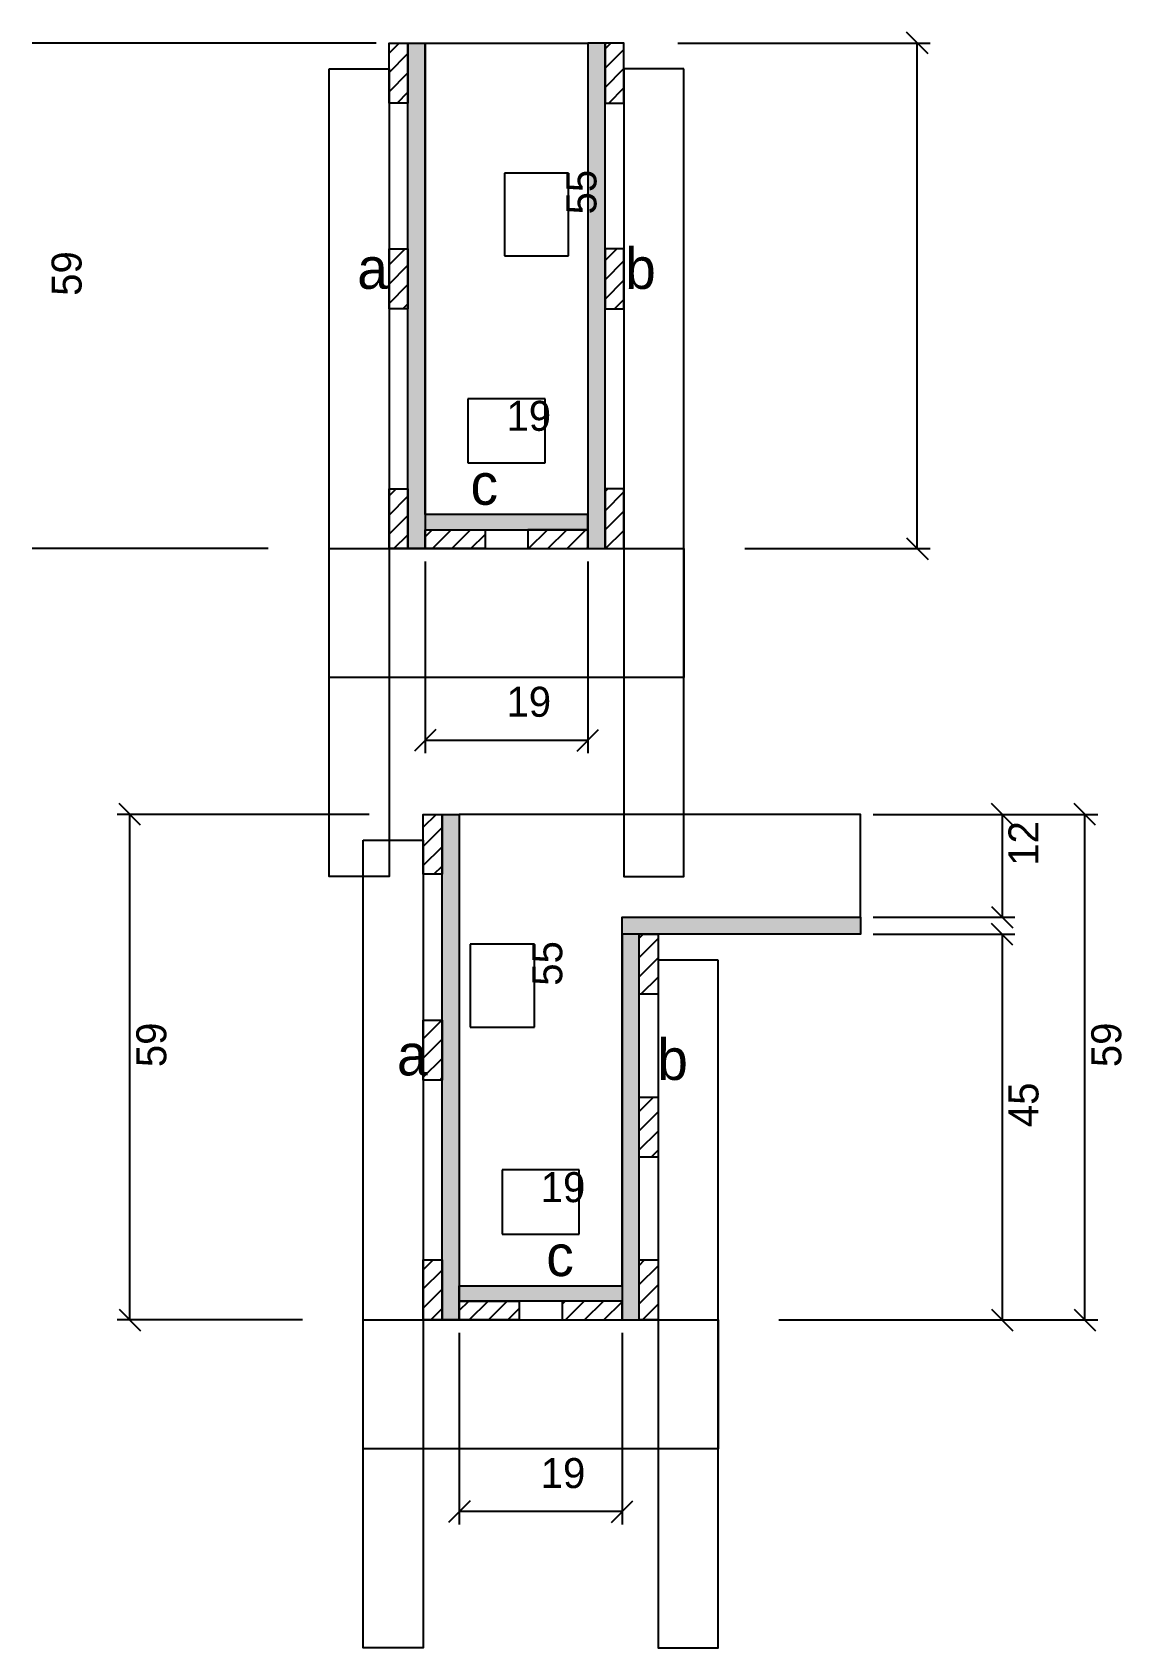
# Model space of a CAD drawing. Extents: x -26 to 228, y -432 to -55.
import ezdxf

# ---------------------------------------------------------------- set-up
doc = ezdxf.new("R2010")
doc.units = 0
for name, color, linetype in [('CONCRETO', 251, 'Continuous'), ('COTA', 241, 'Continuous'), ('Cota Seção (2x)', 241, 'Continuous'), ('detalhes', 7, 'Continuous'), ('Hachura', 251, 'Continuous'), ('Madeira', 126, 'Continuous'), ('Painéis', 200, 'Continuous'), ('SARR_3.5x7', 81, 'Continuous')]:
    doc.layers.add(name, color=color, linetype=linetype)

msp = doc.modelspace()

# ---------------------------------------------------------------- hatches: boundary and pattern name
at = {"layer": 'Hachura'}
h = msp.add_hatch(dxfattribs=at)
h.set_pattern_fill('ANSI31')
h.paths.add_polyline_path([(61.5, -71.25), (57.1, -71.25), (57.1, -57.25), (61.5, -57.25), (61.5, -71.25)])
h = msp.add_hatch(color=7, dxfattribs=at)
h.dxf.hatch_style = 1
h.paths.add_polyline_path([(61.5, -57.25), (65.5, -57.25), (65.5, -175.25), (61.5, -175.25), (61.5, -57.25)])
h = msp.add_hatch(color=7, dxfattribs=at)
h.dxf.hatch_style = 1
h.paths.add_polyline_path([(107.5, -57.25), (103.5, -57.25), (103.5, -175.25), (107.5, -175.25), (107.5, -57.25)])
h = msp.add_hatch(dxfattribs=at)
h.set_pattern_fill('ANSI31')
h.paths.add_polyline_path([(107.5, -71.25), (111.9, -71.25), (111.9, -57.25), (107.5, -57.25), (107.5, -71.25)])
h = msp.add_hatch(dxfattribs=at)
h.set_pattern_fill('ANSI31')
h.paths.add_polyline_path([(61.5, -119.28), (57.1, -119.28), (57.1, -105.28), (61.5, -105.28), (61.5, -119.28)])
h = msp.add_hatch(dxfattribs=at)
h.set_pattern_fill('ANSI31')
h.paths.add_polyline_path([(107.5, -119.28), (111.9, -119.28), (111.9, -105.28), (107.5, -105.28), (107.5, -119.28)])
h = msp.add_hatch(dxfattribs=at)
h.set_pattern_fill('ANSI31')
h.paths.add_polyline_path([(61.5, -175.25), (57.1, -175.25), (57.1, -161.25), (61.5, -161.25), (61.5, -175.25)])
h = msp.add_hatch(dxfattribs=at)
h.set_pattern_fill('ANSI31')
h.paths.add_polyline_path([(107.5, -175.25), (111.9, -175.25), (111.9, -161.25), (107.5, -161.25), (107.5, -175.25)])
h = msp.add_hatch(color=7, dxfattribs=at)
h.dxf.hatch_style = 1
h.paths.add_polyline_path([(103.5, -170.85), (103.5, -167.25), (65.5, -167.25), (65.5, -170.85), (103.5, -170.85)])
h = msp.add_hatch(dxfattribs=at)
h.set_pattern_fill('ANSI31')
h.paths.add_polyline_path([(65.5, -175.25), (65.5, -170.85), (79.5, -170.85), (79.5, -175.25), (65.5, -175.25)])
h = msp.add_hatch(dxfattribs=at)
h.set_pattern_fill('ANSI31')
h.paths.add_polyline_path([(103.5, -175.25), (103.5, -170.85), (89.5, -170.85), (89.5, -175.25), (103.5, -175.25)])
h = msp.add_hatch(dxfattribs=at)
h.set_pattern_fill('ANSI31')
h.paths.add_polyline_path([(69.49, -251.25), (65.09, -251.25), (65.09, -237.25), (69.49, -237.25), (69.49, -251.25)])
h = msp.add_hatch(color=7, dxfattribs=at)
h.dxf.hatch_style = 1
h.paths.add_polyline_path([(69.49, -237.25), (73.49, -237.25), (73.49, -355.25), (69.49, -355.25), (69.49, -237.25)])
h = msp.add_hatch(color=7, dxfattribs=at)
h.dxf.hatch_style = 1
h.paths.add_polyline_path([(111.49, -265.25), (111.49, -261.25), (167.09, -261.25), (167.09, -265.25), (111.49, -265.25)])
h = msp.add_hatch(color=7, dxfattribs=at)
h.dxf.hatch_style = 1
h.paths.add_polyline_path([(115.49, -265.25), (111.49, -265.25), (111.49, -355.25), (115.49, -355.25), (115.49, -265.25)])
h = msp.add_hatch(dxfattribs=at)
h.set_pattern_fill('ANSI31')
h.paths.add_polyline_path([(119.89, -279.25), (115.49, -279.25), (115.49, -265.25), (119.89, -265.25), (119.89, -279.25)])
h = msp.add_hatch(dxfattribs=at)
h.set_pattern_fill('ANSI31')
h.paths.add_polyline_path([(69.49, -299.28), (65.09, -299.28), (65.09, -285.28), (69.49, -285.28), (69.49, -299.28)])
h = msp.add_hatch(dxfattribs=at)
h.set_pattern_fill('ANSI31')
h.paths.add_polyline_path([(119.89, -317.25), (115.49, -317.25), (115.49, -303.25), (119.89, -303.25), (119.89, -317.25)])
h = msp.add_hatch(dxfattribs=at)
h.set_pattern_fill('ANSI31')
h.paths.add_polyline_path([(69.49, -355.25), (65.09, -355.25), (65.09, -341.25), (69.49, -341.25), (69.49, -355.25)])
h = msp.add_hatch(dxfattribs=at)
h.set_pattern_fill('ANSI31')
h.paths.add_polyline_path([(119.89, -355.25), (115.49, -355.25), (115.49, -341.25), (119.89, -341.25), (119.89, -355.25)])
h = msp.add_hatch(color=7, dxfattribs=at)
h.dxf.hatch_style = 1
h.paths.add_polyline_path([(73.49, -350.85), (73.49, -347.25), (111.49, -347.25), (111.49, -350.85), (73.49, -350.85)])
h = msp.add_hatch(dxfattribs=at)
h.set_pattern_fill('ANSI31')
h.paths.add_polyline_path([(73.49, -355.25), (73.49, -350.85), (87.49, -350.85), (87.49, -355.25), (73.49, -355.25)])
h = msp.add_hatch(dxfattribs=at)
h.set_pattern_fill('ANSI31')
h.paths.add_polyline_path([(111.49, -355.25), (111.49, -350.85), (97.49, -350.85), (97.49, -355.25), (111.49, -355.25)])

# ---------------------------------------------------------------- linework, layer by layer
at = {"layer": 'CONCRETO', "color": 251}
for points in [[(65.5, -57.25), (65.5, -57.25), (103.5, -57.25), (103.5, -85.25), (103.5, -85.25), (103.5, -167.25), (65.5, -167.25), (65.5, -57.25)], [(167.09, -261.25), (167.09, -237.25), (73.49, -237.25), (73.49, -265.25), (73.49, -265.25), (73.49, -347.25), (111.49, -347.25), (111.49, -261.25)]]:
    msp.add_lwpolyline(points, close=True, dxfattribs=at)
at = {"layer": 'COTA', "color": 4}
for p, q in [((54.1, -57.25), (-26.157, -57.25)), ((124.5, -57.25), (183.372, -57.25)), ((180.372, -175.25), (180.372, -57.25)), ((28.9, -175.25), (-26.157, -175.25)), ((140.1, -175.25), (183.372, -175.25)), ((65.5, -178.25), (65.5, -222.977)), ((103.5, -178.25), (103.5, -222.977)), ((65.5, -219.977), (103.5, -219.977)), ((52.49, -237.25), (-6.382, -237.25)), ((-3.382, -355.25), (-3.382, -237.25)), ((170.09, -237.25), (222.467, -237.25)), ((170.09, -237.25), (203.147, -237.25)), ((200.147, -237.25), (200.147, -261.25)), ((219.467, -355.25), (219.467, -237.25)), ((170.09, -261.25), (203.147, -261.25)), ((170.09, -265.25), (203.147, -265.25)), ((200.147, -265.25), (200.147, -355.25)), ((36.89, -355.25), (-6.382, -355.25)), ((148.09, -355.25), (222.467, -355.25)), ((148.09, -355.25), (203.147, -355.25)), ((73.49, -358.25), (73.49, -402.977)), ((111.49, -358.25), (111.49, -402.977)), ((111.49, -399.977), (73.49, -399.977))]:
    msp.add_line(p, q, dxfattribs=at)
at = {"layer": 'COTA'}
for points in [[(182.872, -59.75), (177.872, -54.75)], [(177.872, -172.75), (182.872, -177.75)], [(68, -217.477), (63, -222.477)], [(101, -222.477), (106, -217.477)], [(-0.882, -239.75), (-5.882, -234.75)], [(202.647, -239.75), (197.647, -234.75)], [(221.967, -239.75), (216.967, -234.75)], [(197.647, -258.75), (202.647, -263.75)], [(202.647, -267.75), (197.647, -262.75)], [(-5.882, -352.75), (-0.882, -357.75)], [(197.647, -352.75), (202.647, -357.75)], [(216.967, -352.75), (221.967, -357.75)], [(75.99, -397.477), (70.99, -402.477)], [(108.99, -402.477), (113.99, -397.477)]]:
    msp.add_lwpolyline(points, dxfattribs=at)
at = {"layer": 'Cota Seção (2x)', "color": 180}
for p, q in [((99, -87.583), (84, -87.583)), ((84, -87.583), (84, -106.917)), ((99, -106.917), (99, -87.583)), ((84, -106.917), (99, -106.917)), ((93.5, -140.25), (75.5, -140.25)), ((75.5, -140.25), (75.5, -155.25)), ((93.5, -155.25), (93.5, -140.25)), ((75.5, -155.25), (93.5, -155.25)), ((91.01, -267.583), (76.01, -267.583)), ((76.01, -267.583), (76.01, -286.917)), ((91.01, -286.917), (91.01, -267.583)), ((76.01, -286.917), (91.01, -286.917)), ((101.49, -320.25), (83.49, -320.25)), ((83.49, -320.25), (83.49, -335.25)), ((101.49, -335.25), (101.49, -320.25)), ((83.49, -335.25), (101.49, -335.25))]:
    msp.add_line(p, q, dxfattribs=at)
at = {"layer": 'Madeira', "color": 126}
for points in [[(61.5, -71.25), (57.1, -71.25), (57.1, -57.25), (61.5, -57.25)], [(107.5, -71.25), (111.9, -71.25), (111.9, -57.25), (107.5, -57.25)], [(61.5, -119.28), (57.1, -119.28), (57.1, -105.28), (61.5, -105.28)], [(107.5, -119.28), (111.9, -119.28), (111.9, -105.28), (107.5, -105.28)], [(61.5, -175.25), (57.1, -175.25), (57.1, -161.25), (61.5, -161.25)], [(107.5, -175.25), (111.9, -175.25), (111.9, -161.25), (107.5, -161.25)], [(65.5, -175.25), (65.5, -170.85), (79.5, -170.85), (79.5, -175.25)], [(103.5, -175.25), (103.5, -170.85), (89.5, -170.85), (89.5, -175.25)], [(69.49, -251.25), (65.09, -251.25), (65.09, -237.25), (69.49, -237.25)], [(119.89, -279.25), (115.49, -279.25), (115.49, -265.25), (119.89, -265.25)], [(69.49, -299.28), (65.09, -299.28), (65.09, -285.28), (69.49, -285.28)], [(119.89, -317.25), (115.49, -317.25), (115.49, -303.25), (119.89, -303.25)], [(69.49, -355.25), (65.09, -355.25), (65.09, -341.25), (69.49, -341.25)], [(119.89, -355.25), (115.49, -355.25), (115.49, -341.25), (119.89, -341.25)], [(73.49, -355.25), (73.49, -350.85), (87.49, -350.85), (87.49, -355.25)], [(111.49, -355.25), (111.49, -350.85), (97.49, -350.85), (97.49, -355.25)]]:
    msp.add_lwpolyline(points, close=True, dxfattribs=at)
at = {"layer": 'Painéis', "color": 200}
for points in [[(61.5, -57.25), (65.5, -57.25), (65.5, -175.25), (61.5, -175.25)], [(107.5, -57.25), (103.5, -57.25), (103.5, -175.25), (107.5, -175.25)], [(103.5, -170.85), (103.5, -167.25), (65.5, -167.25), (65.5, -170.85)], [(69.49, -237.25), (73.49, -237.25), (73.49, -355.25), (69.49, -355.25)], [(111.49, -265.25), (111.49, -261.25), (167.09, -261.25), (167.09, -265.25)], [(115.49, -265.25), (111.49, -265.25), (111.49, -355.25), (115.49, -355.25)], [(73.49, -350.85), (73.49, -347.25), (111.49, -347.25), (111.49, -350.85)]]:
    msp.add_lwpolyline(points, close=True, dxfattribs=at)
at = {"layer": 'SARR_3.5x7', "color": 81}
for points in [[(43.1, -63.25), (57.1, -63.25), (57.1, -251.728), (43.1, -251.728)], [(125.9, -63.25), (111.9, -63.25), (111.9, -251.728), (125.9, -251.728)], [(43.1, -175.25), (125.9, -175.25), (125.9, -205.308), (43.1, -205.308)], [(51.09, -243.25), (65.09, -243.25), (65.09, -431.728), (51.09, -431.728)], [(133.89, -271.25), (119.89, -271.25), (119.89, -431.728), (133.89, -431.728)], [(51.09, -355.25), (133.89, -355.25), (133.89, -385.308), (51.09, -385.308)]]:
    msp.add_lwpolyline(points, close=True, dxfattribs=at)

# ---------------------------------------------------------------- texts
at = {"layer": 'COTA', "color": 1}
for s, p in [('59', (-14.657, -116.25)), ('12', (208.647, -249.25)), ('59', (5.118, -296.25)), ('59', (227.967, -296.25)), ('45', (208.647, -310.25))]:
    msp.add_text(s, height=7, rotation=90, dxfattribs=at).set_placement(p)
for p in [(84.5, -214.477), (92.49, -394.477)]:
    msp.add_text('19', height=7, dxfattribs=at).set_placement(p)
at = {"layer": 'Cota Seção (2x)', "color": 1}
for p in [(105.5, -97.25), (97.51, -277.25)]:
    msp.add_text('55', height=7, rotation=90, dxfattribs=at).set_placement(p)
for p in [(84.5, -147.75), (92.49, -327.75)]:
    msp.add_text('19', height=7, dxfattribs=at).set_placement(p)
at = {"layer": 'detalhes', "color": 4}
for s, p in [('b', (112.214, -114.628)), ('a', (49.671, -114.617)), ('c', (76.1, -165.014)), ('b', (119.697, -299.229)), ('a', (58.948, -298.169)), ('c', (93.788, -345.014))]:
    msp.add_text(s, height=9.6, dxfattribs=at).set_placement(p)

doc.saveas('drawing.dxf')
